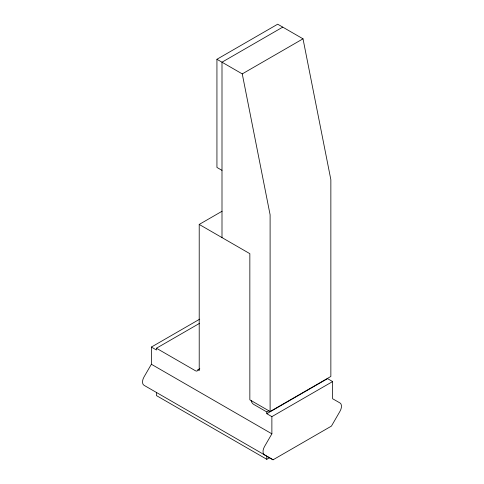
<?xml version="1.0" encoding="UTF-8"?>
<svg xmlns="http://www.w3.org/2000/svg" width="484" height="484" viewBox="0 0 484 484"><rect width="100%" height="100%" fill="white"/><g stroke="black" fill="none" stroke-linecap="round" stroke-linejoin="round"><path stroke-width="0.73" d="M199.717 319.156L151.371 347.07L151.371 364.258L143.996 377A7.163 4.132 -60 0 0 143.99 385.276L266.811 456.188L266.811 459.316L269.425 457.81M332.629 381.561L271.875 416.639L271.875 433.827L264.5 446.575A7.163 4.132 -60 0 0 264.494 454.851L273.061 459.8L331.437 426.095L340.01 411.249A7.163 4.132 -60 0 0 340.004 402.978L332.629 398.749L332.629 381.561L327.565 378.639L266.811 413.717L266.811 411.963L253.646 404.364A3.582 2.069 60 0 1 251.166 400.589M221.999 170.362L216.935 167.434L216.935 59.278L277.695 24.2L303.008 38.817L330.856 179.697L330.856 376.443L270.102 411.521L249.847 399.832L249.847 253.67L199.214 224.437L199.214 370.599L197.902 369.836A3.582 2.069 60 0 1 195.421 370.744L156.435 348.238L156.435 349.993L151.371 347.07M282.759 27.122L221.999 62.2L221.999 237.596M216.935 59.278L242.254 73.895L303.008 38.817M199.214 224.437L222.083 211.236M156.435 348.238L199.553 323.342M197.902 369.836L199.801 368.741M266.811 411.963L268.771 410.831M266.811 413.717L271.875 416.639M151.371 364.258L271.875 433.827M267.997 456.878L273.061 459.8M266.811 459.316L156.435 395.591L156.435 392.464M242.254 73.895L270.102 214.775L270.102 411.521"/></g></svg>
